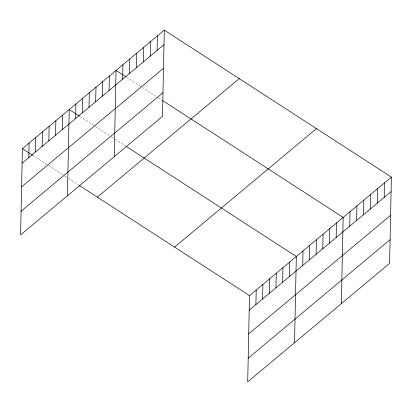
<?xml version="1.0" encoding="UTF-8"?>
<svg xmlns="http://www.w3.org/2000/svg" width="412" height="412" viewBox="0 0 412 412"><rect width="100%" height="100%" fill="white"/><g stroke="black" fill="none" stroke-linecap="round" stroke-linejoin="round"><path stroke-width="0.31" stroke-dasharray="2.06 1.54" d="M126.762 77.363L141.754 87.066M142.284 87.411L157.811 97.459M158.347 97.804L162.091 100.229M79.938 116.472L94.925 126.17M95.46 126.515L110.988 136.563M111.518 136.908L114.196 138.643M115.267 139.333L125.439 145.915M33.114 155.576L48.101 165.274M48.637 165.624L64.159 175.672M64.694 176.017L67.372 177.747M68.444 178.442L78.615 185.024"/><path stroke-width="0.62" d="M164.3 30.143L22.408 148.644L20.6 234.881L162.493 116.38L164.3 30.143L391.4 177.119L389.592 263.356L247.7 381.857L249.507 295.62L391.4 177.119M28.794 157.595L29.098 143.062M35.478 152.007L35.787 137.474M42.168 146.425L42.472 131.886M48.858 140.837L49.162 126.299M55.548 135.249L55.852 120.716M62.238 129.662L62.542 115.128M67.424 195.777L69.231 109.54L79.403 116.122M75.617 118.491L75.921 103.953M82.307 112.903L82.611 98.37M88.997 107.316L89.301 92.782M95.682 101.733L95.991 87.195M102.372 96.145L102.676 81.607M109.062 90.558L109.365 76.024M114.248 156.668L116.055 70.437L125.691 76.673M122.642 79.217L122.946 64.679M129.538 73.46L129.842 58.926M136.429 67.702L136.733 53.169M143.319 61.949L143.623 47.411M150.21 56.192L150.519 41.658M157.106 50.439L157.41 35.901M255.893 304.571L256.197 290.033M262.578 298.983L262.887 284.45M269.268 293.396L269.572 278.862M275.958 287.813L276.261 273.274M282.647 282.225L282.951 267.687M289.337 276.637L289.641 262.104M294.523 342.748L296.331 256.516L126.51 146.61M302.717 265.467L303.021 250.929M309.407 259.879L309.711 245.341M316.097 254.292L316.401 239.758M322.781 248.704L323.09 234.171M329.471 243.121L329.775 228.583M336.161 237.533L336.465 222.995M341.347 303.644L343.155 217.412L162.627 100.574M349.742 226.188L350.046 211.655M356.637 220.435L356.941 205.897M363.528 214.678L363.832 200.144M370.419 208.925L370.723 194.387M377.31 203.168L377.613 188.629M384.205 197.41L384.509 182.877M22.104 163.183L163.997 44.681M21.604 186.842L163.502 68.34M21.094 211.222L162.992 92.721M97.35 197.147L239.243 78.646M174.564 247.118L316.457 128.616M249.203 310.159L391.096 191.657M248.704 333.818L390.602 215.316M248.194 358.193L390.087 239.691M22.408 148.644L32.579 155.231M79.15 185.369L249.507 295.62"/></g></svg>
